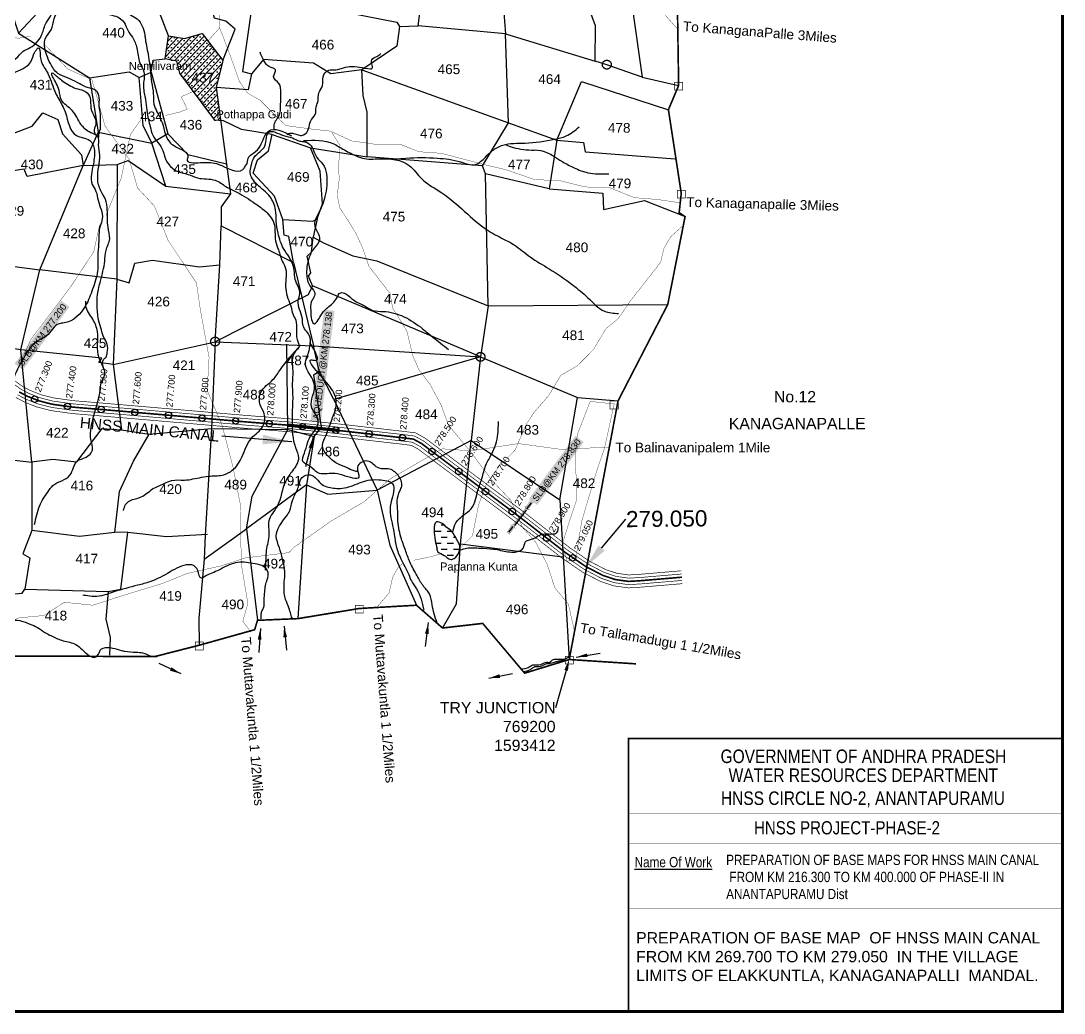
# Model space of a CAD drawing. Header units: feet. Extents: x 762418 to 770948, y 1592332 to 1602959.
# Drawn here: x 767504 to 770736, y 1592332 to 1595405 of the extents above; entities that cross this region are included whole.
import ezdxf
from ezdxf import colors
from ezdxf.entities.mleader import LeaderData, LeaderLine
from ezdxf.enums import TextEntityAlignment as Align
from ezdxf.math import Vec2, Vec3

# ---------------------------------------------------------------- set-up
doc = ezdxf.new("R2010")
doc.units = ezdxf.units.FT
doc.header["$LTSCALE"] = 15
doc.header["$MEASUREMENT"] = 0
doc.header["$PDMODE"] = 32
doc.header["$PDSIZE"] = 20
doc.linetypes.add('ACAD_ISO02W100', pattern=[15, 12, -3])
doc.linetypes.add('HIDDEN2', pattern=[0.1875, 0.125, -0.0625])
for name, color, linetype in [('CANAL1', 7, 'Continuous'), ('CRDS STONES', 7, 'Continuous'), ('CSMark', 72, 'Continuous'), ('FRAME 025', 7, 'Continuous'), ('PAPER SIZE', 10, 'Continuous'), ('PLOT', 7, 'Continuous'), ('PLOT NO', 7, 'Continuous'), ('ROADS', 6, 'Continuous'), ('STRUCTURE', 5, 'Continuous'), ('TANKS-STREAM', 4, 'Continuous'), ('TITLEBLOCK', 7, 'Continuous'), ('VILLAGE', 30, 'Continuous'), ('VILLAGE BOUNDRY', 5, 'HIDDEN2'), ('VILLAGE STONES', 240, 'Continuous')]:
    doc.layers.add(name, color=color, linetype=linetype)
doc.styles.add('ARIALN', font='ARIALN.TTF')
doc.styles.add('CANAL', font='Cambria.ttf')
doc.styles.get("Standard").update_dxf_attribs({"font": 'arial.ttf'})
doc.linetypes.add('DOTS', pattern='A,1e-06,-3,["●",Standard,S=3,R=0,X=-1.25,Y=-1.25],-3', length=6.000001)
doc.dimstyles.new('CRDS', dxfattribs={"dimtxt": 20, "dimasz": 35, "dimexe": 0.18, "dimexo": 0.0625, "dimgap": 0.09, "dimtad": 0, "dimtih": 1, "dimtoh": 1, "dimdec": 0, "dimzin": 2, "dimdsep": 46, "dimtxsty": 'CANAL', "dimcen": 0.09, "dimclrt": 256, "dimadec": 0, "dimazin": 0, "dimtfac": 1, "dimtdec": 0, "dimtofl": 0, "dimtmove": 0, "dimatfit": 3, "dimfxl": 1, "dimtfill": 2, "dimtfillclr": 5, "dimtolj": 1, "dimtzin": 0, "dimarcsym": 0})
doc.dimstyles.get("Standard").update_dxf_attribs({"dimtxt": 0.18, "dimasz": 0.18, "dimexe": 0.18, "dimexo": 0.0625, "dimgap": 0.09, "dimtad": 0, "dimtih": 1, "dimtoh": 1, "dimdec": 4, "dimzin": 0, "dimdsep": 46, "dimtxsty": 'Standard', "dimcen": 0.09, "dimadec": 0, "dimazin": 0, "dimtfac": 1, "dimtdec": 4, "dimtofl": 0, "dimtmove": 0, "dimatfit": 3, "dimfxl": 1, "dimtolj": 1, "dimtzin": 0, "dimarcsym": 0})

# ---------------------------------------------------------------- blocks, each defined once
blk = doc.blocks.new('SLB')
at = {"layer": 'STRUCTURE'}
h = blk.add_hatch(dxfattribs=at)
h.set_pattern_fill('DOTS', color=6, scale=20, angle=320.3722, style=0)
h.set_pattern_definition([(320.372247934, (-159.4327, -72.9564), (1.2786241598, 0.5641323054), [0, -1.25])])
h.paths.add_polyline_path([(769699.5, 1706871.1), (769699.5, 1706861.1), (769729.1, 1706861.1), (769732.1, 1706863.1), (769792.1, 1706863.1), (769795.1, 1706861.1), (769824.7, 1706861.1), (769824.7, 1706871.1), (769795.1, 1706871.1), (769792.1, 1706869.1), (769732.1, 1706869.1), (769729.1, 1706871.1)])
at = {"layer": 'STRUCTURE', "color": 6, "linetype": 'ACAD_ISO02W100', "ltscale": 0.5, "const_width": 0.5}
for points in [[(769699.5, 1706871.1), (769729.1, 1706871.1)], [(769699.5, 1706861.1), (769729.1, 1706861.1)], [(769795.1, 1706871.1), (769824.7, 1706871.1)], [(769795.1, 1706861.1), (769824.7, 1706861.1)]]:
    blk.add_lwpolyline(points, dxfattribs=at)
at = {"layer": 'STRUCTURE', "color": 6, "const_width": 0.628}
for points in [[(769726.1, 1706877.1), (769726.1, 1706873.1), (769732.1, 1706869.1), (769792.1, 1706869.1), (769798.1, 1706873.1), (769798.1, 1706877.1)], [(769726.1, 1706855.1), (769726.1, 1706859.1), (769732.1, 1706863.1), (769792.1, 1706863.1), (769798.1, 1706859.1), (769798.1, 1706855.1)]]:
    blk.add_lwpolyline(points, dxfattribs=at)
at = {"layer": 'STRUCTURE', "color": 6}
blk.add_lwpolyline([(769732.1, 1706863.1), (769792.1, 1706863.1)], dxfattribs=at)
blk.add_lwpolyline([(769732.1, 1706863.1), (769792.1, 1706863.1)], dxfattribs=at)
at = {"layer": 'STRUCTURE', "color": 0}
blk.add_circle((769762.1, 1706866.1), 1.24, dxfattribs=at)
for points in [[(769703.8, 1706866), (769726.7, 1706866)], [(769818.6, 1706865.8), (769795.7, 1706865.8)]]:
    blk.add_leader(points, dimstyle='Standard', override={"dimasz": 10, "dimgap": 0.09, "dimtad": 0}, dxfattribs=at)

msp = doc.modelspace()

# ---------------------------------------------------------------- hatches: boundary and pattern name
at = {"layer": 'TANKS-STREAM'}
h = msp.add_hatch(dxfattribs=at)
h.set_pattern_fill('DASH', color=256, scale=150, style=0)
edge = h.paths.add_edge_path()
edge.add_spline(control_points=[(768793.3, 1593769.7), (768789, 1593787.2), (768782.7, 1593812), (768785.9, 1593859), (768811.7, 1593848.7), (768823, 1593835), (768843.8, 1593822.8), (768851.8, 1593800.3), (768865.5, 1593781), (768862.8, 1593758.2), (768852, 1593742.1), (768835, 1593734.7), (768821.2, 1593746.1), (768808.2, 1593753.3), (768790.7, 1593763.1), (768793.1, 1593769.2), (768793.3, 1593769.7)], knot_values=[0, 0, 0, 0, 60.092841, 85.134957, 103.290595, 123.456264, 141.835498, 172.433037, 192.379355, 210.350308, 237.553275, 247.240518, 261.527123, 284.114146, 301.632113, 303.330132, 303.330132, 303.330132, 303.330132], degree=3, periodic=0)
at = {"layer": 'VILLAGE', "linetype": 'Continuous'}
h = msp.add_hatch(dxfattribs=at)
h.set_pattern_fill('SACNCR', color=256, scale=150, angle=1.53032, style=0)
h.paths.add_polyline_path([(768104.9, 1595097.4), (767995.9, 1595244), (767986.6, 1595280.2), (767950.5, 1595288), (767961.1, 1595358.7), (768010.5, 1595350.8), (768065.1, 1595366.1), (768130, 1595282.6), (768108.7, 1595198.9), (768122.7, 1595096.3)])
h.paths.add_polyline_path([(767831.6, 1595247.2), (768084.8, 1595247.2), (768084.8, 1595284.7), (767831.6, 1595284.7)], flags=9)

# ---------------------------------------------------------------- linework, layer by layer
at = {"layer": 'CANAL1', "color": 5, "const_width": 2}
for points in [[(767465.1, 1594292.4), (767503.6, 1594264.5), (767528.2, 1594251.6), (767562.4, 1594238), (767603.2, 1594227.6), (767666.2, 1594218.8), (767825.9, 1594205.4), (768203.5, 1594173), (768334.1, 1594162.9), (768492.5, 1594146.2), (768691.2, 1594123.5), (768723.2, 1594119.5), (768751.5, 1594103.9), (768807.7, 1594061.6), (769060.2, 1593872.8), (769197.6, 1593765.9), (769260, 1593723.3), (769311.1, 1593696.7), (769347.4, 1593684.6), (769387.3, 1593679), (769424.4, 1593681.2), (769551.2, 1593691.9)], [(767493.1, 1594247.5), (767519.8, 1594233.4), (767556.2, 1594218.9), (767599.3, 1594207.9), (767664, 1594199), (767824.2, 1594185.5), (768201.9, 1594153), (768332.3, 1594142.9), (768490.3, 1594126.3), (768688.8, 1594103.6), (768716.9, 1594100.1), (768740.7, 1594087.1), (768795.7, 1594045.6), (769048.1, 1593856.9), (769185.8, 1593749.7), (769249.7, 1593706.1), (769303.2, 1593678.2), (769342.8, 1593665), (769386.5, 1593658.9), (769425.9, 1593661.3), (769552.6, 1593672)]]:
    msp.add_lwpolyline(points, dxfattribs=at)
at = {"layer": 'CANAL1', "color": 1, "const_width": 2}
for points in [[(767471, 1594300.4), (767508.9, 1594273), (767532.4, 1594260.7), (767565.5, 1594247.5), (767605.1, 1594237.4), (767667.3, 1594228.8), (767826.7, 1594215.4), (768204.3, 1594182.9), (768335, 1594172.8), (768493.6, 1594156.2), (768692.3, 1594133.4), (768726.4, 1594129.2), (768757, 1594112.3), (768813.7, 1594069.6), (769066.3, 1593880.8), (769203.5, 1593774), (769265.1, 1593731.9), (769315, 1593705.9), (769349.7, 1593694.4), (769387.7, 1593689), (769423.7, 1593691.2), (769550.5, 1593701.9)], [(767487.8, 1594239), (767515.7, 1594224.3), (767553.1, 1594209.4), (767597.4, 1594198.1), (767662.9, 1594189), (767823.3, 1594175.5), (768201.1, 1594143.1), (768331.4, 1594133), (768489.2, 1594116.4), (768687.6, 1594093.7), (768713.8, 1594090.4), (768735.2, 1594078.7), (768789.7, 1594037.6), (769042, 1593849), (769179.9, 1593741.7), (769244.5, 1593697.5), (769299.3, 1593669), (769340.5, 1593655.3), (769386.1, 1593648.9), (769426.6, 1593651.3), (769553.3, 1593662)]]:
    msp.add_lwpolyline(points, dxfattribs=at)
at = {"layer": 'CANAL1', "color": 1, "linetype": 'HIDDEN2', "ltscale": 7, "const_width": 5}
msp.add_lwpolyline([(767498.4, 1594256), (767524, 1594242.5), (767559.3, 1594228.5), (767601.3, 1594217.7), (767665.1, 1594208.9), (767825, 1594195.5), (768202.7, 1594163), (768273.6, 1594157.5), (768333.2, 1594152.9), (768488.9, 1594136.5), (768690, 1594113.5), (768720.1, 1594109.8), (768746.1, 1594095.5), (768801.7, 1594053.6), (769026.3, 1593885.7), (769050.3, 1593867.7), (769191.7, 1593757.8), (769254.8, 1593714.7), (769307.1, 1593687.5), (769345.1, 1593674.8), (769386.9, 1593669), (769411.7, 1593670.4), (769425.1, 1593671.3), (769551.9, 1593682)], dxfattribs=at)
at = {"layer": 'CSMark', "color": 5, "const_width": 5}
msp.add_lwpolyline([(769386.5, 1593182.4), (770730.3, 1593182.4), (770730.3, 1592336.3), (769386.5, 1592336.3)], close=True, dxfattribs=at)
at = {"layer": 'CSMark', "color": 3}
for p in [(767546.3, 1594233.6), (767648.1, 1594211.3), (767752.3, 1594201.6), (767856.5, 1594192.8), (767960.8, 1594183.8), (768065, 1594174.8), (768169.2, 1594165.9), (768273.6, 1594157.5), (768376.8, 1594148.3), (768479.9, 1594137.5), (768582.9, 1594125.8), (768685.8, 1594114), (768777.6, 1594071.8), (768860.5, 1594009.7), (768943.5, 1593947.6), (769026.3, 1593885.7), (769133.3, 1593803.2)]:
    msp.add_point(p, dxfattribs=at)
at = {"layer": 'CSMark', "color": 3, "transparency": 33554687}
msp.add_point((769213.5, 1593742.2), dxfattribs=at)
at = {"layer": 'FRAME 025', "lineweight": -3, "const_width": 1}
for points in [[(769384.4, 1592949), (770727.8, 1592949)], [(769384.4, 1592856.3), (770727.8, 1592856.3)], [(769384.4, 1592656.5), (770727.8, 1592656.5)]]:
    msp.add_lwpolyline(points, dxfattribs=at)
at = {"layer": 'PAPER SIZE', "color": 5, "const_width": 10}
msp.add_lwpolyline([(770731.4, 1592336.5), (762666.1, 1592336.5), (762666.1, 1602277.4), (770731.4, 1602277.4)], close=True, dxfattribs=at)
at = {"layer": 'PLOT'}
for points in [[(766275.3, 1595981.8), (766654.8, 1595896.6), (767358.7, 1595783.8), (767496.2, 1595367.2), (767615.1, 1595495.3), (767704.3, 1595450.4), (767903.5, 1595547.7)], [(768490.1, 1595718.3), (768463, 1595442.1), (768668.7, 1595401.7), (768676.5, 1595388.5), (768734.7, 1595390.3)], [(769004.9, 1595365.4), (768734.7, 1595390.3), (768768.2, 1595644.8), (768989.8, 1595563)], [(769428.8, 1595231.6), (769319.3, 1595269.5), (769283.5, 1595281), (769284.2, 1595389.7), (769256.2, 1595465.6), (769213.5, 1595479.4), (769175.8, 1595479.9), (769161.8, 1595514.4), (769198.5, 1595554.8), (769191.7, 1595642.7)], [(769372.1, 1595631.4), (769428.8, 1595231.6), (769541.9, 1595205.5)], [(767961.1, 1595358.7), (768010.5, 1595350.8), (768065.1, 1595366.1), (768130, 1595282.6), (768167.9, 1595380.3), (768138.4, 1595404.4), (768103.4, 1595413.7), (768083.7, 1595487.2), (768035.6, 1595553.9)], [(768989.8, 1595563), (769004.9, 1595365.4), (769283.5, 1595281)], [(767496.2, 1595367.2), (767716.3, 1595229.5), (767839.5, 1595247.1), (767869.8, 1595230), (767907.3, 1595246.5), (767913.4, 1595284), (767950.5, 1595288), (767961.1, 1595358.7), (767931.2, 1595436.6), (767908.9, 1595444), (767903.5, 1595547.7)], [(768223.6, 1595481.3), (768190.5, 1595248.5), (768218.2, 1595241.4)], [(768676.5, 1595388.5), (768668.8, 1595327.6), (768560.1, 1595254.2), (769014.4, 1595090.1), (769004.9, 1595365.4)], [(768104.9, 1595097.4), (767995.9, 1595244), (767986.6, 1595280.2), (767950.5, 1595288)], [(768560.1, 1595254.2), (768464.6, 1595241.7), (768410, 1595274), (768255.7, 1595285.7), (768218.2, 1595241.4), (768208.5, 1595192.3), (768108.7, 1595198.9), (768153.7, 1594869.9), (768124.4, 1594829.1), (768123.9, 1594770.9), (768348.1, 1594656.6), (768333.7, 1594737.5), (768319.9, 1594742.1), (768315.9, 1594789.7), (768289.2, 1594862.5), (768223.2, 1594933.6), (768237.3, 1594975.2), (768271, 1595002.9), (768282, 1595053.9), (768187.3, 1595069.3), (768131.5, 1595095.7), (768104.9, 1595097.4)], [(768130, 1595282.6), (768108.7, 1595198.9)], [(767959.5, 1595055.3), (767909.6, 1595026.7), (767882.4, 1595081.5), (767869.8, 1595230)], [(767907.3, 1595246.5), (767959.5, 1595055.3), (768021.5, 1594992), (768141.3, 1594962.9)], [(768933.9, 1594956.4), (768576.8, 1594984.3), (768577.2, 1595122.6), (768564.2, 1595173.8), (768560.1, 1595254.2)], [(767716.3, 1595229.5), (767743.7, 1595060.8), (767909.6, 1595026.7)], [(769014.4, 1595090.1), (769164, 1595035.8), (769241.2, 1595217.5), (769510.2, 1595130.3)], [(767460.7, 1595049.5), (767538.7, 1595079.7), (767572.2, 1595120.3), (767618.4, 1595099.5), (767633.2, 1595055.6), (767692, 1594990.3), (767696.4, 1594957.3), (767522.8, 1594923.3), (767514, 1594946.4), (767438.2, 1594934.8), (767460.7, 1595049.5)], [(769141, 1594885.4), (768943.2, 1594931.5), (768933.9, 1594956.4), (769014.4, 1595090.1)], [(767743.7, 1595060.8), (767696.4, 1594957.3), (767802.3, 1594960.1), (767836.3, 1594973.3), (767952.4, 1594893.9), (767909.6, 1595026.7)], [(768282, 1595053.9), (768401.2, 1595012.6), (768576.8, 1594984.3)], [(769164, 1595035.8), (769141, 1594885.4), (769306.6, 1594871.5), (769309.2, 1594821.2), (769435.9, 1594849), (769561.8, 1594799)], [(769164, 1595035.8), (769246.7, 1595029), (769252.7, 1594999.9), (769530.6, 1594978.2)], [(768315.9, 1594789.7), (768408.3, 1594785.4), (768422.3, 1594791.8), (768438.1, 1594839), (768430.8, 1594940.3), (768401.2, 1595012.6)], [(767392, 1594893.3), (767349.5, 1594661.9), (767562.9, 1594634.7), (767696.4, 1594957.3)], [(767802.3, 1594960.1), (767801.4, 1594604.9), (767562.9, 1594634.7)], [(768422.3, 1594791.8), (768409.9, 1594735.8), (768441.5, 1594718), (768531.9, 1594677.2), (768607, 1594662), (768951.5, 1594522.3), (768943.2, 1594931.5)], [(767952.4, 1594893.9), (768153.7, 1594869.9)], [(768407.4, 1594585), (768394.4, 1594557), (768105.4, 1594411.5), (768119.8, 1594650), (768123.9, 1594770.9)], [(768951.5, 1594522.3), (768927.7, 1594364.2), (768407.4, 1594585), (768394.8, 1594614.1), (768402.2, 1594625.2), (768391.1, 1594676.6), (768404.4, 1594688.7), (768409.9, 1594735.8)], [(767504.1, 1594386.9), (767316.6, 1594415), (767349.5, 1594661.9)], [(767801.4, 1594604.9), (767839.5, 1594593.5), (767857.3, 1594654.4), (767911.9, 1594663.9), (768057.7, 1594643.7), (768119.8, 1594650)], [(768348.1, 1594656.6), (768410.7, 1594399), (768927.7, 1594364.2)], [(767789.4, 1594341.2), (767744.8, 1594347.6), (767754.3, 1594360.9), (767504.1, 1594386.9), (767562.9, 1594634.7)], [(767801.4, 1594604.9), (767789.4, 1594341.2), (768105.4, 1594411.5)], [(768951.5, 1594522.3), (769508.2, 1594527.1)], [(768105.4, 1594411.5), (768094.5, 1594142.5), (768330.5, 1594140), (768327.8, 1594404.4)], [(768105.4, 1594411.5), (768410.7, 1594399)], [(768473.7, 1594232.6), (768428.1, 1594321.8), (768410.7, 1594399)], [(767246.5, 1594071.9), (767537.5, 1594038.7), (767504.1, 1594386.9)], [(768927.7, 1594364.2), (768473.7, 1594232.6), (768607.3, 1593951.7)], [(768927.7, 1594364.2), (768898.8, 1594105), (769174, 1593921.5), (769228.2, 1594238.7)], [(768927.7, 1594364.2), (769228.2, 1594238.7), (769354.1, 1594228.1)], [(767789.4, 1594341.2), (767815.9, 1594138.6), (767901, 1594124.8), (768094.5, 1594142.5)], [(768330.5, 1594140), (768412.6, 1594117.7), (768435.5, 1594146.8), (768411.8, 1594309.1), (768428.1, 1594321.8)], [(767536.7, 1594039.1), (767603, 1594047.7), (767677.4, 1594039.4), (767755.7, 1594142.8), (767815.9, 1594138.6)], [(768094.5, 1594142.5), (768074.5, 1593811), (768071.5, 1593738.1), (768203.3, 1593831.8)], [(768388.8, 1593967.7), (768203.3, 1593831.8), (768220.7, 1593933.1), (768330.5, 1594140)], [(767795.2, 1593820.2), (767809.8, 1593947.8), (767852.8, 1594041.9), (767901, 1594124.8)], [(768412.6, 1594117.7), (768388.8, 1593967.7), (768454.6, 1593939), (768607.3, 1593951.7)], [(768866.3, 1593785.1), (768898.8, 1594105), (768607.3, 1593951.7), (768647.1, 1593781.2), (768729.5, 1593595.2)], [(767537.5, 1594038.7), (767537.8, 1593826.3)], [(768388.8, 1593967.7), (768362.2, 1593553.7)], [(769174, 1593921.5), (769202.9, 1593427.1)], [(767774.1, 1593637.7), (767813.1, 1593644.8), (767835.5, 1593821.4), (767795.2, 1593820.2), (767685.4, 1593808), (767537.8, 1593826.3), (767509.7, 1593754.4), (767531.1, 1593742.2), (767515.8, 1593645.4)], [(767835.5, 1593821.4), (767954.8, 1593808), (768081.8, 1593814.9)], [(768203.3, 1593831.8), (768236.9, 1593548.4)], [(768810.2, 1593524.6), (768853.9, 1593599.2), (768866.3, 1593785.1)], [(768866.3, 1593785.1), (769183.1, 1593745.5), (769186.3, 1593745.8)], [(768071.5, 1593738.1), (768054.7, 1593554.8), (768056.4, 1593471.3)], [(767452.3, 1593627.3), (767508.2, 1593632.5), (767515.8, 1593645.4), (767774.1, 1593637.7), (767767.3, 1593552.4), (767780.4, 1593495.7), (767778.3, 1593440.3)]]:
    msp.add_lwpolyline(points, dxfattribs=at)
at = {"layer": 'ROADS', "linetype": 'HIDDEN2', "ltscale": 10, "const_width": 1}
for points in [[(767362.4, 1596758), (767329.5, 1596719.4), (767337.2, 1596665.5), (767339.5, 1596606.4), (767333.6, 1596561.3), (767336, 1596436.3), (767341.9, 1596373.9), (767322.6, 1596265.6), (767300.9, 1596208), (767258.7, 1596165.2), (767215.3, 1596100.8), (767176.5, 1596031.3), (767212.9, 1595960.5), (767250.4, 1595888.2), (767268, 1595812.7), (767300.8, 1595747.1), (767317.3, 1595710.5), (767322, 1595663.1), (767334.9, 1595607.5), (767375.3, 1595543.7), (767402.9, 1595456.1), (767456.2, 1595368.8), (767494.3, 1595351.3), (767533.6, 1595357.7)], [(768118.1, 1595465.6), (768119.8, 1595384.1), (768151.4, 1595301), (768181.3, 1595216.8), (768206.6, 1595181.6), (768244.7, 1595159.8), (768297.2, 1595107.4), (768325.3, 1595081.1), (768401.3, 1595070.8), (768462.7, 1595064), (768529.2, 1595033.5), (768606.1, 1595022.6), (768681.5, 1595022.2), (768736.7, 1595000.2), (768806.6, 1594995.2), (768938.3, 1594960.5), (769007, 1594944.3), (769095.8, 1594913.7), (769174.2, 1594910.5), (769251.7, 1594891.1), (769328.9, 1594888.5), (769404, 1594857.9), (769475.9, 1594852.2), (769547.8, 1594841.7)], [(768119.8, 1595384.1), (768083.1, 1595342.9)], [(768217, 1593511.2), (768191.4, 1593545.7), (768207.1, 1593600.7), (768187.5, 1593717.7), (768184.5, 1593814.1), (768183.5, 1593908.5), (768160.8, 1594024), (768127.4, 1594151.9), (768081, 1594260.5), (768086.9, 1594362.7), (768060.3, 1594507.8), (768047.5, 1594594.3), (767959.8, 1594725.6), (767917.5, 1594831.8), (767865.3, 1594887.8), (767839.6, 1594976), (767764.8, 1595079.2), (767736.2, 1595180.5), (767723.8, 1595222.9), (767648.3, 1595256.8), (767575.5, 1595334.3)], [(767951, 1595112.3), (767996.3, 1595123.1), (768019, 1595132.2), (768000.9, 1595170.3), (768047.1, 1595191.1)], [(767767.7, 1594803.7), (767814.9, 1594919.3), (767843, 1595053.4), (767875.7, 1595099.6)], [(768466.6, 1595060.7), (768492.7, 1595019.6), (768488.6, 1594960.8), (768489.9, 1594912.6), (768483.8, 1594864.7), (768492, 1594825.7), (768522.1, 1594779.8), (768543.4, 1594744.6), (768563.9, 1594698.8), (768582.4, 1594644.7), (768647.5, 1594561.2), (768655.8, 1594515.7), (768699.6, 1594445.3), (768718.2, 1594367.6), (768737.3, 1594324.5), (768772.3, 1594278.7), (768805.9, 1594215.5), (768828.5, 1594153.2), (768898.5, 1594069.4), (768962.9, 1593982.5), (769021.9, 1593919.9), (769058.9, 1593835), (769099.3, 1593789.9), (769133.6, 1593723.9), (769158.3, 1593649.3), (769200.1, 1593598.6), (769219.3, 1593513.5)], [(768867.1, 1593774.2), (768902.9, 1593809.9), (768922.1, 1593906.8), (768946.9, 1593972), (768986.8, 1594027), (769035, 1594075.6), (769070.1, 1594156.6), (769094.2, 1594193), (769139.6, 1594245.2), (769176.7, 1594307.3), (769229, 1594337.6), (769277.8, 1594387), (769316.5, 1594452), (769355, 1594483.5), (769392.1, 1594537.8), (769485.8, 1594657), (769496.8, 1594702.4), (769518.1, 1594737.4), (769560.1, 1594775.2)], [(769344.3, 1594218.4), (769267.8, 1594226.6), (769227.8, 1594123.8), (769221.4, 1594060.2), (769226.9, 1593925.6), (769199.5, 1593843.3), (769180.4, 1593781.4), (769196.8, 1593730.5), (769224.1, 1593745), (769241.4, 1593855.1), (769286.9, 1594007.9), (769312.4, 1594082.5), (769341.9, 1594217.9)], [(768721, 1593734.5), (768772.8, 1593745.2), (768807, 1593755)], [(768607.7, 1593590.1), (768644.8, 1593633), (768655.6, 1593681.8), (768673.2, 1593713), (768686.8, 1593723.7)]]:
    msp.add_lwpolyline(points, dxfattribs=at)
at = {"layer": 'ROADS', "linetype": 'DOTS', "ltscale": 0.5, "const_width": 1}
for points in [[(769537.6, 1595381.7), (769454.2, 1595474.2), (769382, 1595540.8), (769298.6, 1595618.5), (769263.4, 1595683.2), (769182, 1595735), (769089.4, 1595859), (769026.4, 1595923.7), (768930.8, 1595965.7), (768825.2, 1596063.4), (768703.8, 1596173.3), (768565.6, 1596248.8), (768415.7, 1596375.1), (768332.1, 1596464.1), (768226.5, 1596602.1), (768103.7, 1596730.1), (768055.5, 1596770.5)], [(767106.9, 1593501.9), (767219.4, 1593682.2), (767315.6, 1593840.6), (767344.7, 1593957.4), (767378.2, 1594029), (767382.8, 1594116.6), (767440.8, 1594211.7), (767534.4, 1594417.9), (767655, 1594577.4), (767729.6, 1594690.4), (767747.7, 1594773.8)], [(767156.4, 1593478.8), (767193.8, 1593492.4), (767302.1, 1593510.6), (767384.1, 1593533.4), (767438.7, 1593531.5), (767497.9, 1593556.1), (767575.3, 1593563.4), (767638.2, 1593604.3), (767726.5, 1593595.2), (767816.6, 1593624.3), (767942.7, 1593662.7), (768019.2, 1593693.6), (768124.9, 1593717.3), (768199.5, 1593741.9), (768334.3, 1593758.2), (768349.8, 1593774.6), (768465, 1593856), (768567.9, 1593916.1), (768647.2, 1593986.1), (768809.3, 1594079.8), (768899.4, 1594073.4), (769045.1, 1594096.1), (769174.9, 1594078.3), (769322.5, 1594084.7)]]:
    msp.add_lwpolyline(points, dxfattribs=at)
at = {"layer": 'STRUCTURE', "color": 6, "const_width": 10}
msp.add_lwpolyline([(768488.9, 1594136.5), (768331.8, 1594153)], dxfattribs=at)
at = {"layer": 'TANKS-STREAM'}
for points in [[(768927.4, 1597514.6), (768893.8, 1597517), (768817.2, 1597505.3), (768775.7, 1597501.4), (768760.9, 1597495.1), (768703, 1597470.9), (768673.3, 1597463.9), (768626.4, 1597452.9), (768581.8, 1597431.1), (768525.5, 1597410), (768493.4, 1597397.5), (768430.9, 1597368.6), (768347.2, 1597328), (768328.4, 1597312.4), (768254.7, 1597226.8), (768234.4, 1597202.6), (768200.8, 1597168.2), (768185.2, 1597154.9), (768167.2, 1597137.8), (768143.7, 1597114.3), (768099, 1597049.1), (768086.5, 1597041.3), (768056.8, 1597021.8), (768047.4, 1597000.7), (768029.4, 1596985.1), (767987.2, 1596959.3), (767956.7, 1596941.3), (767934.8, 1596925.7), (767910.5, 1596899.9), (767897.2, 1596894.5), (767836.1, 1596850.5), (767818.1, 1596852.8), (767756.3, 1596832.5), (767708.6, 1596814.5), (767677.3, 1596790.3), (767653.1, 1596749.7), (767615.5, 1596696.9), (767595.9, 1596640.7), (767583.4, 1596609.4), (767583.4, 1596588.3), (767585.7, 1596564.1), (767610.7, 1596470), (767624, 1596449.7), (767635.8, 1596407.5), (767668.6, 1596370), (767723, 1596272.4), (767733.6, 1596257.4), (767753, 1596233.7), (767780.3, 1596210), (767808.4, 1596166.9), (767811.9, 1596148.4), (767806.7, 1596115), (767750.3, 1596053), (767731, 1596007.3), (767712.5, 1595963.3), (767696.6, 1595940.5), (767661.4, 1595911.5), (767604.1, 1595812.7), (767583, 1595774.9), (767561.9, 1595737.9), (767553.1, 1595706.3), (767550.4, 1595683.4), (767547.8, 1595639.9), (767554.8, 1595615.3), (767574.2, 1595585.4), (767590, 1595566), (767619.1, 1595547.6), (767656.9, 1595533.5), (767715, 1595500.1), (767773.1, 1595474.6), (767805.7, 1595459.7), (767824.2, 1595436.8), (767863.9, 1595411.8), (767887.7, 1595361.7), (767889.4, 1595348.5), (767899.1, 1595294.9), (767908.8, 1595215.4), (767914.1, 1595180.2), (767915.9, 1595147.7), (767937.9, 1595099.3), (767964.3, 1595030.5), (767979.3, 1595018.2), (768020.7, 1594982.1), (768018.9, 1594976.9), (768060.3, 1594966.3), (768116.6, 1594961), (768191.4, 1594945.2), (768198.5, 1594954), (768204.6, 1594964.5), (768209.9, 1594983.9), (768231, 1595000.6), (768248.6, 1595024.3), (768260.1, 1595049.8), (768271.5, 1595063.9), (768341.9, 1595049.8)], [(767330.2, 1595357.3), (767356, 1595331.5), (767378.5, 1595302.3), (767394.3, 1595286.6), (767403.2, 1595274.3), (767435.8, 1595272), (767461.7, 1595276.5), (767488.6, 1595288.9), (767511.1, 1595311.3), (767532.5, 1595322.5), (767569.5, 1595365.2), (767581.9, 1595398.9), (767597.6, 1595424.7), (767610, 1595475.2), (767626.9, 1595492), (767625.7, 1595511.1), (767580.8, 1595533.5), (767553.8, 1595553.7), (767520.1, 1595575.1), (767496.5, 1595602)], [(767745.1, 1595044.4), (767745.8, 1595057.5), (767748.7, 1595065.4), (767750.2, 1595090), (767750.2, 1595107.4), (767750.2, 1595116.8), (767746.6, 1595139.9), (767746.6, 1595168.1), (767736.4, 1595189.8), (767710.3, 1595199.2), (767678.5, 1595214.4), (767648.1, 1595228.9), (767618.3, 1595242.9), (767595.1, 1595273.3), (767583.5, 1595300.8), (767577, 1595329.7), (767579.2, 1595350), (767597.3, 1595377.5), (767606.7, 1595411.8), (767619, 1595437.1), (767632.1, 1595464.6), (767641.5, 1595481.2), (767677, 1595483.4), (767711.7, 1595470.4), (767739.3, 1595453), (767775.5, 1595426.2), (767797.9, 1595419.7), (767823.3, 1595400.9), (767834.9, 1595376.3), (767849.3, 1595354.6), (767863.1, 1595321.4), (767872.5, 1595275.1), (767884.8, 1595247.6), (767883.5, 1595202.2), (767890.1, 1595161.7), (767893.7, 1595129.1), (767898.8, 1595100.2), (767904.5, 1595077.8), (767912.5, 1595051.7), (767943.7, 1595004), (767947.3, 1594991), (767986.5, 1594939.9), (768022, 1594929.8), (768051, 1594918.9), (768106, 1594911.7), (768139.3, 1594892.1), (768173.4, 1594874.8), (768229.1, 1594840.1), (768257.4, 1594819.1), (768287.8, 1594779.3), (768293, 1594723.8), (768301.7, 1594696.4), (768314, 1594659.5), (768324.9, 1594634.9), (768324.9, 1594605.9), (768330.7, 1594545.9), (768341.6, 1594518.4), (768345.9, 1594498.2), (768355.4, 1594478.2), (768359.8, 1594418.9), (768364.8, 1594394.3), (768354.7, 1594382.7), (768346, 1594320.2), (768344.6, 1594282.5), (768346, 1594234.8), (768344.6, 1594200.1), (768343.9, 1594164.6), (768354.7, 1594084), (768364.1, 1594051.4), (768345.3, 1594011.6), (768324.3, 1593980.5), (768297.5, 1593901.4), (768272.2, 1593856.5), (768272.2, 1593813.8), (768264.2, 1593765.4), (768262.5, 1593737.5), (768260.5, 1593703.4)], [(767426.4, 1595035.9), (767426.4, 1595066.6), (767424, 1595078.7), (767424.8, 1595097.3), (767430.5, 1595128), (767435.3, 1595144.1), (767435.3, 1595158.7), (767441, 1595187.8), (767448.3, 1595208), (767462, 1595230.6), (767534.9, 1595278.6), (767546.2, 1595307.7), (767551.9, 1595315.8), (767557.5, 1595322.2), (767564, 1595294.8), (767581.8, 1595251.9), (767588.3, 1595240.6), (767610.9, 1595182.4), (767632, 1595143.7), (767641.7, 1595121), (767675.7, 1595050.4), (767717, 1595035.1), (767729.1, 1595018.1), (767731.5, 1594986.6), (767728.3, 1594962.4), (767725.1, 1594898.9), (767736.4, 1594877.1), (767742.9, 1594849.7), (767755.9, 1594792.3), (767749.4, 1594769.7), (767744.6, 1594715.1), (767742.2, 1594677.9), (767741.3, 1594630.3), (767726, 1594574.5), (767704.1, 1594522.8), (767637.8, 1594469.8), (767622.5, 1594467.4), (767582.8, 1594429.4), (767554.5, 1594413.3), (767511.6, 1594359.9), (767480, 1594290), (767468.7, 1594252.9), (767440.3, 1594223), (767433.9, 1594188.2), (767426.6, 1594180.9)], [(768288.7, 1595069), (768289.7, 1595087.7), (768306.5, 1595118.5), (768308.4, 1595136.2), (768309.3, 1595183.9), (768303.7, 1595210.9), (768286.9, 1595233.4), (768292.5, 1595253.9), (768273.8, 1595263.2), (768256.9, 1595282.9), (768244.8, 1595308.1)], [(768329, 1595053.8), (768338.3, 1595057.6), (768367.3, 1595051), (768379.5, 1595052), (768395.4, 1595071.6), (768401, 1595094), (768416, 1595115.5), (768418.8, 1595138.8), (768423.4, 1595152.8), (768427.2, 1595182.7), (768438.4, 1595205.1), (768440.3, 1595232.2), (768458, 1595252.8), (768473, 1595253.7), (768521.6, 1595264), (768587.1, 1595257.4), (768589.9, 1595257.4), (768590.8, 1595284.5), (768606.7, 1595294.8), (768618.9, 1595304.1)], [(767759.5, 1594330.3), (767760, 1594356.6), (767767.5, 1594364), (767771.5, 1594378.3), (767771.5, 1594403.4), (767761.2, 1594424.5), (767753.2, 1594447.9), (767745.7, 1594475.3), (767740, 1594518.5), (767741.1, 1594557.3), (767745.1, 1594579), (767750.3, 1594599.5), (767763.5, 1594661.5), (767767.5, 1594694.1), (767778.9, 1594730.6), (767773.8, 1594766), (767771.5, 1594820.6), (767765.7, 1594852.5), (767751.4, 1594879.4), (767741.7, 1594917.1), (767748, 1594989.9), (767744.6, 1595021.8), (767742.3, 1595047), (767720.6, 1595058.9), (767690.2, 1595084.8), (767662.8, 1595127.6), (767629.6, 1595160.2), (767622.2, 1595189.9), (767601.6, 1595233.2), (767599.3, 1595242.6), (767600.4, 1595244.9)], [(767601, 1595244.9), (767610.1, 1595238.1), (767622.2, 1595227.8), (767638.2, 1595215.8), (767679.9, 1595194.7), (767705, 1595186.1), (767718.2, 1595166.7), (767721, 1595135.3), (767734.8, 1595080.2), (767731.4, 1595072.7), (767734.3, 1595052.2)], [(768793.5, 1593539.9), (768784.6, 1593568.8), (768778.2, 1593596.2), (768770.1, 1593630), (768749.9, 1593655.8), (768731.4, 1593686.4), (768708.8, 1593729.8), (768695.1, 1593766.1), (768681.4, 1593806.3), (768671.7, 1593862.4), (768671.7, 1593886.6), (768670.1, 1593918.8), (768678.1, 1593949.4), (768683.8, 1593963.9), (768672.5, 1593997.7), (768641.9, 1594017.8), (768614.4, 1594019.4), (768577.4, 1594041.9), (768546.7, 1594022.6), (768550.8, 1593992), (768501.6, 1593997.7), (768470.2, 1594003.3), (768424.2, 1594005.7), (768400.1, 1594025), (768377.5, 1594040.3), (768382.3, 1594066.1), (768404.1, 1594123.6), (768420.2, 1594144.5), (768423.4, 1594172.7), (768404.1, 1594210.5), (768413.8, 1594275.7), (768385.5, 1594343.1), (768396, 1594381), (768399.2, 1594395.5), (768399.2, 1594426.9), (768378.3, 1594460.7), (768375.9, 1594482.4), (768363, 1594538.8), (768367.8, 1594560.5), (768354.1, 1594604.5), (768350.8, 1594633.5), (768334.7, 1594674.5), (768317.8, 1594700.3), (768300.9, 1594747.8), (768295.2, 1594784.8), (768292.8, 1594820.2), (768275.9, 1594860.5), (768235.4, 1594898.8), (768214.5, 1594935.8), (768217.7, 1594956.8), (768225.8, 1594981.7), (768245.1, 1595001), (768257.2, 1595013.1), (768263.6, 1595037.3), (768271.7, 1595060.6), (768317.6, 1595050.1), (768345, 1595042.9), (768367.6, 1595033.2), (768383.7, 1595030.8), (768394.2, 1595026.8), (768420.8, 1594982.5), (768438.5, 1594962.4), (768451.4, 1594895.6), (768445.8, 1594861.8), (768426.4, 1594810.2), (768413.6, 1594775.6), (768429.1, 1594727.6), (768412.2, 1594701), (768396, 1594669.6), (768389.6, 1594616.5), (768402.5, 1594580.3), (768414.6, 1594562.6), (768408.9, 1594544.9), (768403.3, 1594534.4), (768401.7, 1594508.7), (768403.3, 1594486.1), (768411.4, 1594467.6), (768433.1, 1594492.6), (768450.9, 1594514.3), (768479.9, 1594542.5), (768495.2, 1594563.4), (768510.5, 1594560.2), (768533.9, 1594540.9), (768570.9, 1594521.5), (768593.5, 1594508.7), (768626.6, 1594505.4), (768690.4, 1594488.9), (768748.5, 1594451.9), (768779.1, 1594427), (768828.3, 1594387.5)], [(768663.5, 1594976.9), (768697, 1594980.2), (768794.3, 1594980.2), (768866.4, 1594968.5), (768911.6, 1594960.2), (768943.5, 1594983.6), (768965.3, 1595003.7), (768997.1, 1595020.4), (769065.9, 1595027.1), (769158.1, 1595038.9), (769193.3, 1595048.9), (769233.6, 1595077.4)], [(768379.3, 1595034.9), (768473.2, 1595024.5), (768497, 1595011.1), (768535.7, 1594990.3), (768562.5, 1594979.9), (768614.7, 1594978.4), (768707, 1594957.5), (768745.8, 1594915.9), (768808.3, 1594872.7), (768949, 1594757.7), (768999.6, 1594729.4), (769032.4, 1594711.6), (769081.6, 1594674.4), (769141.2, 1594637.2), (769212.7, 1594588.1), (769260.3, 1594547.9), (769312.5, 1594506.3), (769355.7, 1594498.8)], [(769005.5, 1595022.1), (769029, 1595013.7), (769094.4, 1595005.4), (769104.5, 1595005.4), (769183.3, 1594968.5), (769218.5, 1594950.1), (769260.4, 1594935), (769325.8, 1594931.7)], [(767546.1, 1593845.2), (767562.5, 1593904.5), (767572.7, 1593925), (767587.1, 1593945.5), (767602.5, 1593966), (767655.8, 1593997.7), (767680.4, 1594043.3), (767695.8, 1594049.4), (767725.5, 1594076), (767720.4, 1594108.8), (767720.4, 1594136.4), (767740.9, 1594221.8), (767749.1, 1594256.6), (767755.3, 1594291.4), (767762.5, 1594305.8), (767746.1, 1594361), (767740.9, 1594443.2), (767726.6, 1594481.1), (767705, 1594523.1), (767705, 1594537.4)], [(767821.8, 1593889.1), (767828.3, 1593907), (767841.4, 1593918.5), (767876.6, 1593930.7), (767911.8, 1593955.3), (767947.8, 1593972.4), (767970.7, 1593981.4), (768010.8, 1593983), (768037, 1593986.3), (768091, 1593995.3), (768132.7, 1593999.4), (768158.9, 1594013.3), (768189.2, 1594055.8), (768218.6, 1594113), (768253.8, 1594149.8), (768257.9, 1594188.6), (768245.6, 1594215.6), (768247.3, 1594254.8), (768284.9, 1594294.1), (768307.8, 1594325.1), (768370, 1594401.1)], [(768549.1, 1594009.1), (768536.6, 1594011.1), (768512.6, 1594021.6), (768483.3, 1594034.1), (768454.1, 1594059.1), (768438.4, 1594086.3), (768442.6, 1594106.1), (768454.1, 1594134.3), (768469.8, 1594177), (768479.2, 1594205.2), (768479.2, 1594238.6), (768446.8, 1594289.7), (768423.8, 1594316.8), (768402.9, 1594355.4), (768415.4, 1594353.7), (768398.7, 1594409)], [(768842, 1593823.5), (768851.8, 1593850.6), (768877.3, 1593876), (768898.6, 1593894.1), (768912.6, 1593922.8), (768920, 1593951.5), (768932.3, 1593987.6), (768944.6, 1594029.4), (768962.7, 1594063.9), (768981.6, 1594125.4), (768983.2, 1594151.6), (768984.1, 1594164.8)], [(768345.8, 1593551.9), (768340.1, 1593567.2), (768334.5, 1593587.3), (768324, 1593613.1), (768320, 1593631.6), (768320, 1593668.6), (768321.6, 1593695.2), (768314.3, 1593737.9), (768304.6, 1593773.3), (768295, 1593808.7), (768326.5, 1593871.2), (768337, 1593888.1), (768341, 1593902.6), (768349.1, 1593929.2), (768363.6, 1593962.2), (768374.9, 1593991.2), (768400.7, 1593999.2), (768436.9, 1593969.5), (768457.1, 1593960.6), (768477.2, 1593957.4), (768499.8, 1593957.4), (768553, 1593974.3), (768579.6, 1593982.3), (768612.6, 1593983.9), (768655.4, 1593971.1), (768651.3, 1593916.3), (768648.1, 1593896.2), (768657, 1593834.2), (768674.1, 1593754.9), (768705.5, 1593690.5), (768713.6, 1593670.4), (768729.7, 1593646.2), (768752.3, 1593579.4)], [(768793.3, 1593769.7), (768784.6, 1593829.1), (768791.6, 1593853.2), (768809.1, 1593848.4), (768824.4, 1593835.3), (768838.9, 1593823.9), (768854.6, 1593797.7), (768863.4, 1593779.7), (768862.1, 1593761.8), (768845.9, 1593740), (768836.7, 1593736.9), (768824, 1593743.5), (768804.7, 1593755.3), (768792.8, 1593768.1), (768793.3, 1593769.7)], [(768866.2, 1593766.5), (768884.7, 1593772), (768927.2, 1593772), (768967.9, 1593769.3), (769012.3, 1593761), (769035.4, 1593760), (769060.4, 1593772), (769066.8, 1593790.5), (769089, 1593800.7), (769119.5, 1593815.4), (769165.8, 1593821.9), (769169.4, 1593837.6)], [(768248.2, 1593552.6), (768248.2, 1593565.5), (768250.7, 1593576.7), (768255.5, 1593587.2), (768257.9, 1593611.3), (768257.9, 1593619.4), (768259.5, 1593635.5), (768261.9, 1593656.4), (768266.8, 1593674.9), (768270, 1593696.7), (768249.9, 1593718.4), (768222.5, 1593724), (768195.9, 1593728.1), (768142.7, 1593717.6), (768116.9, 1593703.9), (768073.4, 1593683.8), (768062.9, 1593679), (768051.6, 1593703.1), (768036.3, 1593719.2), (768023.4, 1593720.8), (767966.2, 1593698.3), (767903.3, 1593667.7), (767866.2, 1593657.2), (767791.3, 1593636.3), (767730.8, 1593621.8), (767704.2, 1593625), (767695.3, 1593626.6)], [(767380.1, 1593598.2), (767399.2, 1593583.6), (767412.2, 1593569.6), (767434.8, 1593556.6), (767441.8, 1593548.5), (767460.4, 1593547), (767492, 1593549), (767526.7, 1593539), (767537.7, 1593534.5), (767560.3, 1593523), (767583.9, 1593507.4), (767601, 1593498.9), (767634.6, 1593485.3), (767674.3, 1593473.3), (767693.4, 1593457.8), (767711.5, 1593442.2), (767731, 1593433.7), (767746.6, 1593448.2), (767749.6, 1593456.3), (767759.1, 1593462.3), (767815.8, 1593454.7), (767825.8, 1593452.7), (767860.4, 1593449.7), (767881, 1593447.7), (767908.6, 1593437.7), (767925.7, 1593436.7)], [(769053.5, 1593398), (769075.4, 1593402.1), (769089.9, 1593410.2), (769115.1, 1593411.5), (769132.4, 1593418.9), (769141.2, 1593418.2), (769151.1, 1593425.6), (769178.1, 1593427.7), (769204.7, 1593436.5)], [(769060.8, 1593389.4), (769082.6, 1593396.3), (769096.4, 1593405.1), (769113.7, 1593406), (769130.4, 1593413.6), (769144.2, 1593415.5), (769162, 1593420.5), (769174.2, 1593423.3), (769202.9, 1593427.1)]]:
    msp.add_spline(points, degree=3, dxfattribs=at)
at = {"layer": 'VILLAGE', "linetype": 'ByBlock', "const_width": 1}
msp.add_lwpolyline([(768104.9, 1595097.4), (767995.9, 1595244), (767986.6, 1595280.2), (767950.5, 1595288), (767961.1, 1595358.7), (768010.5, 1595350.8), (768065.1, 1595366.1), (768130, 1595282.6), (768108.7, 1595198.9), (768122.7, 1595096.3), (768104.9, 1595097.4)], dxfattribs=at)
at = {"layer": 'VILLAGE BOUNDRY', "linetype": 'ACAD_ISO02W100', "ltscale": 0.1, "const_width": 5}
msp.add_lwpolyline([(769536.5, 1595556.1), (769541.9, 1595205.5), (769510.2, 1595130.3), (769550, 1594871.1), (769543.5, 1594811.3), (769561.8, 1594799), (769508.2, 1594527.1), (769354.1, 1594228.1), (769202.9, 1593427.1), (769064.7, 1593384.7), (768934.7, 1593538.9), (768810.2, 1593524.6), (768729.5, 1593595.2), (768552.5, 1593585.1), (768362.2, 1593553.7), (768236.9, 1593548.4), (768228, 1593519.3), (768056.4, 1593471.3), (767918.9, 1593436.2), (767428.3, 1593438)], dxfattribs=at)
msp.add_lwpolyline([(769536.5, 1595556.1), (769541.9, 1595205.5), (769510.2, 1595130.3), (769550, 1594871.1), (769543.5, 1594811.3), (769561.8, 1594799), (769508.2, 1594527.1), (769354.1, 1594228.1), (769202.9, 1593427.1), (769064.7, 1593384.7), (768934.7, 1593538.9), (768810.2, 1593524.6), (768729.5, 1593595.2), (768552.5, 1593585.1), (768362.2, 1593553.7), (768236.9, 1593548.4), (768228, 1593519.3), (768056.4, 1593471.3), (767918.9, 1593436.2), (767428.3, 1593438)], dxfattribs=at)
at = {"layer": 'VILLAGE BOUNDRY', "linetype": 'ACAD_ISO02W100', "ltscale": 0.5, "const_width": 5}
msp.add_lwpolyline([(769203.4, 1593427), (769409.5, 1593413.6)], dxfattribs=at)
at = {"layer": 'VILLAGE STONES', "linetype": 'ACAD_ISO02W100', "const_width": 2}
for points in [[(769529.6, 1595215), (769554.8, 1595215), (769554.8, 1595191.1), (769529.6, 1595191.1)], [(769537.7, 1594880.5), (769562.9, 1594880.5), (769562.9, 1594856.7), (769537.7, 1594856.7)], [(769329.6, 1594227.4), (769354.8, 1594227.4), (769354.8, 1594203.5), (769329.6, 1594203.5)], [(768540.2, 1593594.6), (768565.4, 1593594.6), (768565.4, 1593570.7), (768540.2, 1593570.7)], [(768044.1, 1593480.8), (768069.3, 1593480.8), (768069.3, 1593456.9), (768044.1, 1593456.9)], [(769190.5, 1593436.5), (769215.7, 1593436.5), (769215.7, 1593412.7), (769190.5, 1593412.7)]]:
    msp.add_lwpolyline(points, close=True, dxfattribs=at)
at = {"layer": 'VILLAGE STONES', "color": 0, "linetype": 'ACAD_ISO02W100'}
for centre in [(769319.3, 1595269.9), (768105.5, 1594411.9), (768927.8, 1594364.6)]:
    msp.add_circle(centre, 13.7, dxfattribs=at)

# ---------------------------------------------------------------- block references
at = {"layer": 'STRUCTURE', "color": 0, "rotation": 52.90159913309726}
msp.add_blockref('SLB', (1666138.5, -49652.4), dxfattribs=at)

# ---------------------------------------------------------------- texts
at = {"layer": 'CSMark', "color": 1}
for s, rotation, p in [('277.300', 68.2827, (767555.3, 1594257.2)), ('277.400', 82.1111, (767652.4, 1594236.1)), ('277.500', 85.1997, (767753.5, 1594226.8)), ('277.600', 85.0838, (767859.7, 1594217.8)), ('277.700', 85.0838, (767963.7, 1594208.8)), ('277.800', 85.0838, (768067.6, 1594199.9)), ('277.900', 85.0838, (768172.5, 1594190.9)), ('278.000', 85.5784, (768275.8, 1594182.6)), ('278.100', 85.5784, (768379, 1594173.4)), ('278.200', 85.5784, (768482.1, 1594162.6)), ('278.300', 85.5784, (768585.1, 1594150.9)), ('278.400', 85.5784, (768688, 1594139.1)), ('278.500', 56.9847, (768791.5, 1594092.8)), ('278.600', 56.9847, (768874.5, 1594030.7)), ('278.700', 56.9847, (768957.4, 1593968.6)), ('278.800', 58.1329, (769039.8, 1593907)), ('278.900', 58.1329, (769146.8, 1593824.5))]:
    msp.add_text(s, height=20, rotation=rotation, dxfattribs=at).set_placement(p, align=Align.MIDDLE_LEFT)
at = {"layer": 'CSMark', "color": 1, "transparency": 33554687}
msp.add_text('279.050', height=20, rotation=64.7099, dxfattribs=at).set_placement((769225.7, 1593765.8), align=Align.MIDDLE_LEFT)
at = {"layer": 'PLOT NO', "linetype": 'ByBlock'}
for s, rotation, p in [('To KanaganaPalle 3Miles', 355.5737, (769554.6, 1595374.4)), ('To Kanaganapalle 3Miles', 358.5672, (769565.2, 1594829.3)), ('To Muttavakuntla 1 1/2Miles', 274.3075, (768594.9, 1593566.1)), ('To Tallamadugu 1 1/2Miles', 350.42, (769234.6, 1593511.2)), ('To Muttavakuntla 1 1/2Miles', 274.5171, (768186.1, 1593495.4))]:
    msp.add_text(s, height=30, rotation=rotation, dxfattribs=at).set_placement(p)
at = {"layer": 'PLOT NO'}
for s, p in [('440', (767790.8, 1595368.9)), ('466', (768439.8, 1595331.8)), ('465', (768830.1, 1595255.6)), ('437', (768067.8, 1595229.6)), ('464', (769142, 1595225.1)), ('431', (767566.2, 1595207.7)), ('433', (767817, 1595142.4)), ('467', (768356.9, 1595148.8)), ('434', (767908.6, 1595109.7)), ('436', (768030.7, 1595083.6)), ('476', (768775.4, 1595056.7)), ('478', (769357.7, 1595074.1)), ('432', (767819.2, 1595009.5)), ('430', (767538, 1594960.7)), ('477', (769048, 1594960.8)), ('435', (768011.1, 1594946.3)), ('469', (768363.3, 1594922)), ('479', (769359.9, 1594902)), ('468', (768201.9, 1594889.3)), ('429', (767479.1, 1594816.9)), ('475', (768659.8, 1594799)), ('427', (767958.9, 1594784.2)), ('428', (767668.8, 1594747.2)), ('470', (768374.2, 1594721.6)), ('480', (769226.8, 1594703.8)), ('471', (768195.4, 1594598.9)), ('426', (767930.5, 1594535.9)), ('474', (768664.2, 1594544.1)), ('473', (768531.2, 1594452.7)), ('425', (767733.5, 1594407.2)), ('472', (768308.8, 1594426.8)), ('481', (769215.9, 1594431.6)), ('487', (768362.5, 1594353.6)), ('421', (768009.1, 1594338.4)), ('485', (768577, 1594291.2)), ('488', (768225.9, 1594247.6)), ('484', (768760.2, 1594186.6)), ('422', (767616.7, 1594129.6)), ('483', (769074.3, 1594138.7)), ('486', (768457.1, 1594071.2)), ('416', (767692.8, 1593966)), ('420', (767967.5, 1593955.1)), ('489', (768169.2, 1593968.8)), ('491', (768339.2, 1593981)), ('482', (769248.7, 1593973.1)), ('494', (768779.7, 1593883)), ('495', (768947.5, 1593816.2)), ('493', (768552.9, 1593767.6)), ('417', (767708, 1593739.5)), ('492', (768289.1, 1593724)), ('419', (767967.5, 1593624)), ('490', (768160.4, 1593597.7)), ('496', (769041.4, 1593582.4)), ('418', (767612.1, 1593563.1))]:
    msp.add_text(s, height=30, dxfattribs=at).set_placement(p, align=Align.MIDDLE_CENTER)
at = {"layer": 'PLOT NO', "linetype": 'ByBlock'}
msp.add_text('To Balinavanipalem 1Mile', height=30, dxfattribs=at).set_placement((769346.1, 1594068.8))
at = {"layer": 'STRUCTURE', "color": 5, "char_height": 20, "attachment_point": 1, "bg_fill": 1, "box_fill_scale": 1.3, "bg_fill_color": 7, "bg_fill_true_color": 16777215, "bg_fill_transparency": 4390977}
for s, insert, width, rotation in [('\\pi0.72756;SLB@KM 277.200', (767492.4, 1594344.7), 230.705, 53.5027), ('\\pi0.1;AQUEDUCT@KM 278.138', (768408.3, 1594171.9), 334.784, 83.0359), ('\\pi0.72756;SLB@KM 278.830', (769086.3, 1593926.1), 230.705, 53.5027)]:
    msp.add_mtext(s, dxfattribs=dict(at, insert=insert, width=width, rotation=rotation))
at = {"layer": 'TITLEBLOCK', "extrusion": (0.000201441, 0.004807, 0.999988), "style": 'ARIALN'}
for s, height, p in [('GOVERNMENT OF ANDHRA PRADESH ', 41.901, (769671.8, 1593087.1, 7806.4)), ('WATER RESOURCES DEPARTMENT  ', 41.901, (769696.8, 1593028.4, 7805.6)), ('HNSS CIRCLE NO-2, ANANTAPURAMU', 41.901, (769673.1, 1592957.3, 7805.3)), ('HNSS PROJECT-PHASE-2', 40.805, (769775.2, 1592866.2, 7807.1)), ('%%UName Of Work', 31.684, (769405.5, 1592764.5, 7807.5))]:
    msp.add_text(s, height=height, rotation=359.9999, dxfattribs=at).set_placement(p)
at = {"layer": 'TITLEBLOCK', "extrusion": (0.000201441, 0.004807, 0.999988), "attachment_point": 1, "text_direction": (1, -1e-06, -0.000201), "style": 'ARIALN'}
for s, insert, char_height, width in [('PREPARATION OF BASE MAPS FOR HNSS MAIN CANAL\\P FROM KM 216.300 TO KM 400.000 OF PHASE-II IN ANANTAPURAMU Dist', (769689.2, 1592822.1, -3.7), 31.684, 1022.728), ('{\\fArial|b0|i0|c0|p34;PREPARATION OF BASE MAP  OF HNSS MAIN CANAL  FROM KM \\C1;269.700\\C256; TO KM \\C1;279.050  IN THE VILLAGE LIMITS OF ELAKKUNTLA, KANAGANAPALLI  MANDAL.}', (769410.2, 1592582.5), 35, 1329.597)]:
    msp.add_mtext(s, dxfattribs=dict(at, insert=insert, char_height=char_height, width=width))
at = {"layer": 'VILLAGE', "linetype": 'ByBlock'}
msp.add_text('Nemilivaram', height=25, dxfattribs=at).set_placement((767837.9, 1595253.5))
at = {"layer": 'VILLAGE STONES', "color": 0, "linetype": 'ByBlock'}
for s, p in [('Pothappa Gudi', (768109.4, 1595103.6)), ('Papanna Kunta', (768802.2, 1593702.6))]:
    msp.add_text(s, height=25, dxfattribs=at).set_placement(p)
at = {"layer": 'VILLAGE STONES', "linetype": 'ByBlock', "transparency": 33554687}
for s, p in [('No.12', (769837.2, 1594223.7)), ('KANAGANAPALLE', (769697.4, 1594140.6))]:
    msp.add_text(s, height=35, dxfattribs=at).set_placement(p)
at = {"layer": 'VILLAGE STONES'}
msp.add_text('HNSS MAIN CANAL', height=33.904, rotation=354.3033, dxfattribs=at).set_placement((767685.2, 1594144.6))

# ---------------------------------------------------------------- leaders
at = {"layer": 'CRDS STONES', "color": 1}
ml = msp.add_multileader_mtext('Standard', dxfattribs=at)
ml.set_content('TRY JUNCTION\\P769200\\P1593412', color=1)
ml.set_leader_properties()
ml.build(insert=Vec2(0, 0))
ml.multileader.update_dxf_attribs({"dogleg_length": 0.36, "arrow_head_size": 35})
ctx = ml.context
ctx.base_point, ctx.char_height, ctx.arrow_head_size, ctx.landing_gap_size, ctx.plane_origin = Vec3(768807.1, 1593277.5), 35, 35, 0.09, Vec3(769438.8, 1593098.7)
ctx.text_align_type = 2
notes = []
notes.append((ctx, [(1, (1, 1, 0), (769160.6, 1593277.5), (-1, 0), 1.396927018504357e-11, [(0, [(769202.9, 1593427.1)], 0, [])])]))
ctx.mtext.insert, ctx.mtext.alignment, ctx.mtext.flow_direction = Vec3(769160.5, 1593295.3), 3, 5
at = {"layer": 'VILLAGE BOUNDRY', "linetype": 'ByBlock', "transparency": 33554687}
msp.add_leader([(768409.7, 1594116.2), (768385.5, 1594023.5)], dimstyle='CRDS', override={"dimgap": 0.09, "dimtad": 0}, dxfattribs=at)
at = {"layer": 'VILLAGE BOUNDRY', "linetype": 'ByBlock'}
for points in [[(768245.8, 1593523.6), (768240.9, 1593448.8)], [(768319.3, 1593530.7), (768326.9, 1593456.1)], [(768766.1, 1593541.3), (768756.8, 1593466.9)], [(769224.3, 1593434.5), (769298.3, 1593446.5)], [(767999.9, 1593382.9), (767931.9, 1593414.4)], [(768953.4, 1593368.9), (769026.9, 1593383.4)]]:
    msp.add_leader(points, dimstyle='CRDS', override={"dimgap": 0.09, "dimtad": 0}, dxfattribs=at)
at = {"layer": 'VILLAGE STONES'}
msp.add_leader([(768343.3, 1594101.5), (768126, 1594118.5)], dimstyle='Standard', override={"dimasz": 90, "dimgap": 0.09, "dimtad": 0, "dimtfill": 2, "dimtfillclr": 5}, dxfattribs=at)
at = {"layer": 'VILLAGE STONES', "color": 1}
ml = msp.add_multileader_mtext('Standard', dxfattribs=at)
ml.set_content('279.050', color=1)
ml.set_leader_properties()
ml.build(insert=Vec2(0, 0))
ml.multileader.update_dxf_attribs({"dogleg_length": 0.36, "arrow_head_size": 75})
ctx = ml.context
ctx.base_point, ctx.char_height, ctx.arrow_head_size, ctx.landing_gap_size, ctx.plane_origin, ctx.plane_x_axis, ctx.plane_y_axis = Vec3(769378.5, 1593861.3), 50, 75, 0.0498, Vec3(769553.4, 1594178.9), Vec3(0.999936, 0.011314), Vec3(-0.011314, 0.999936)
notes.append((ctx, [(0, (1, 1, 0), (769378.5, 1593861.3), (0.999936, 0.011314), 7.733052732383378e-12, [(0, [(769254.8, 1593714.7)], 0, [])])]))
ctx.mtext.insert, ctx.mtext.text_direction, ctx.mtext.rotation, ctx.mtext.flow_direction = Vec3(769378.3, 1593886.8), Vec3(0.999936, 0.011314), 0.011314, 5
for ctx, leaders in notes:
    for number, flags, end, landing, length, lines in leaders:
        leader = LeaderData()
        leader.index, (leader.has_last_leader_line, leader.has_dogleg_vector, leader.attachment_direction) = number, flags
        leader.last_leader_point, leader.dogleg_vector, leader.dogleg_length = Vec3(end), Vec3(landing), length
        for number, points, colour, breaks in lines:
            line = LeaderLine()
            line.index, line.vertices, line.color, line.breaks = number, Vec3.list(points), colors.encode_raw_color(colour), breaks
            leader.lines.append(line)
        ctx.leaders.append(leader)

doc.saveas('drawing.dxf')
